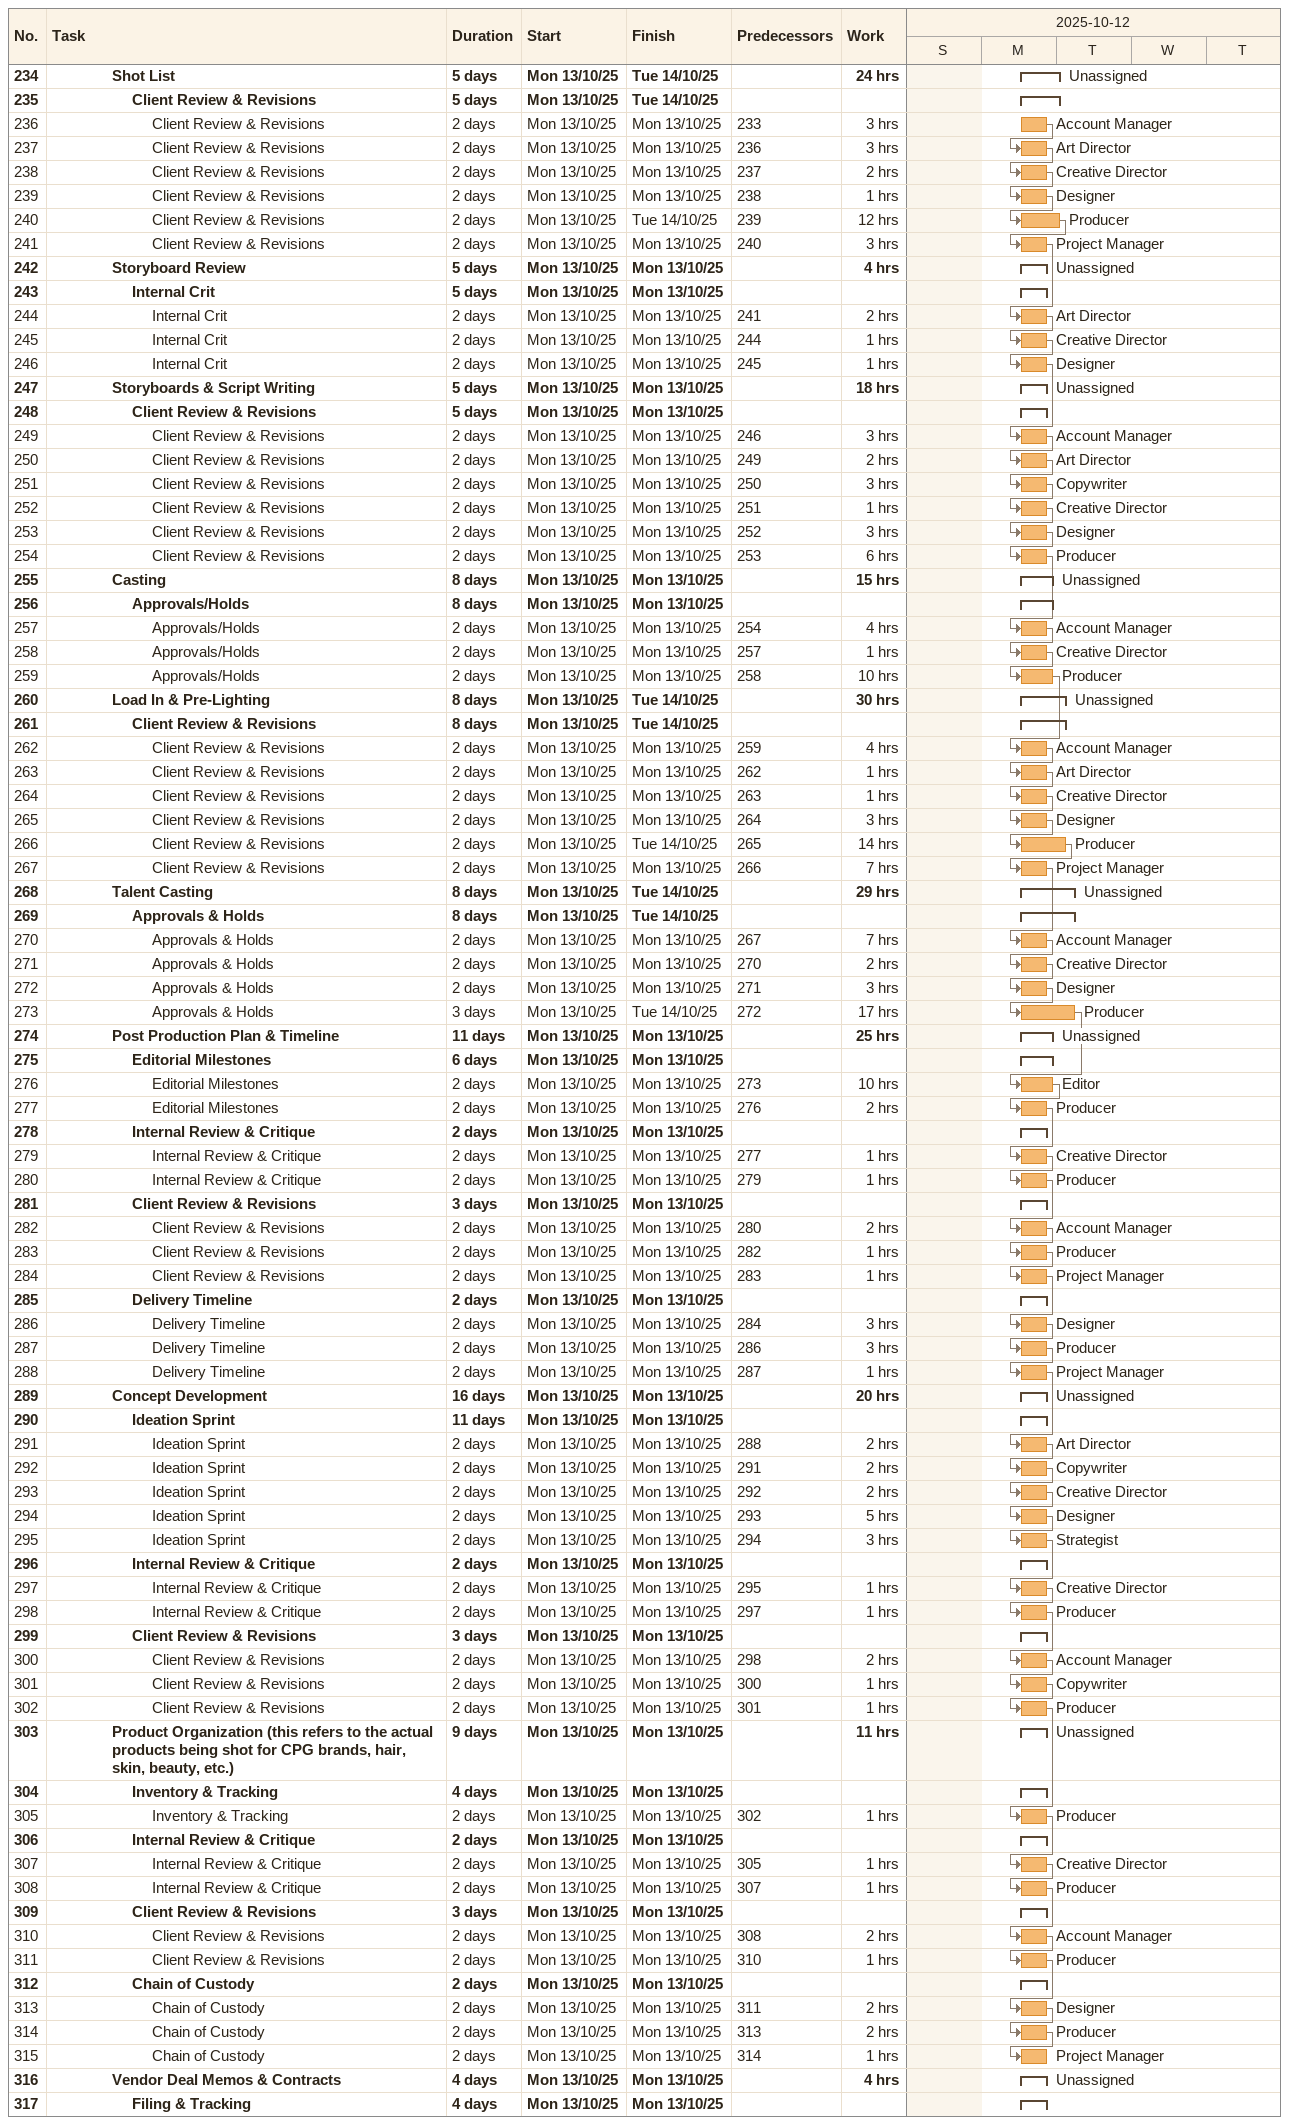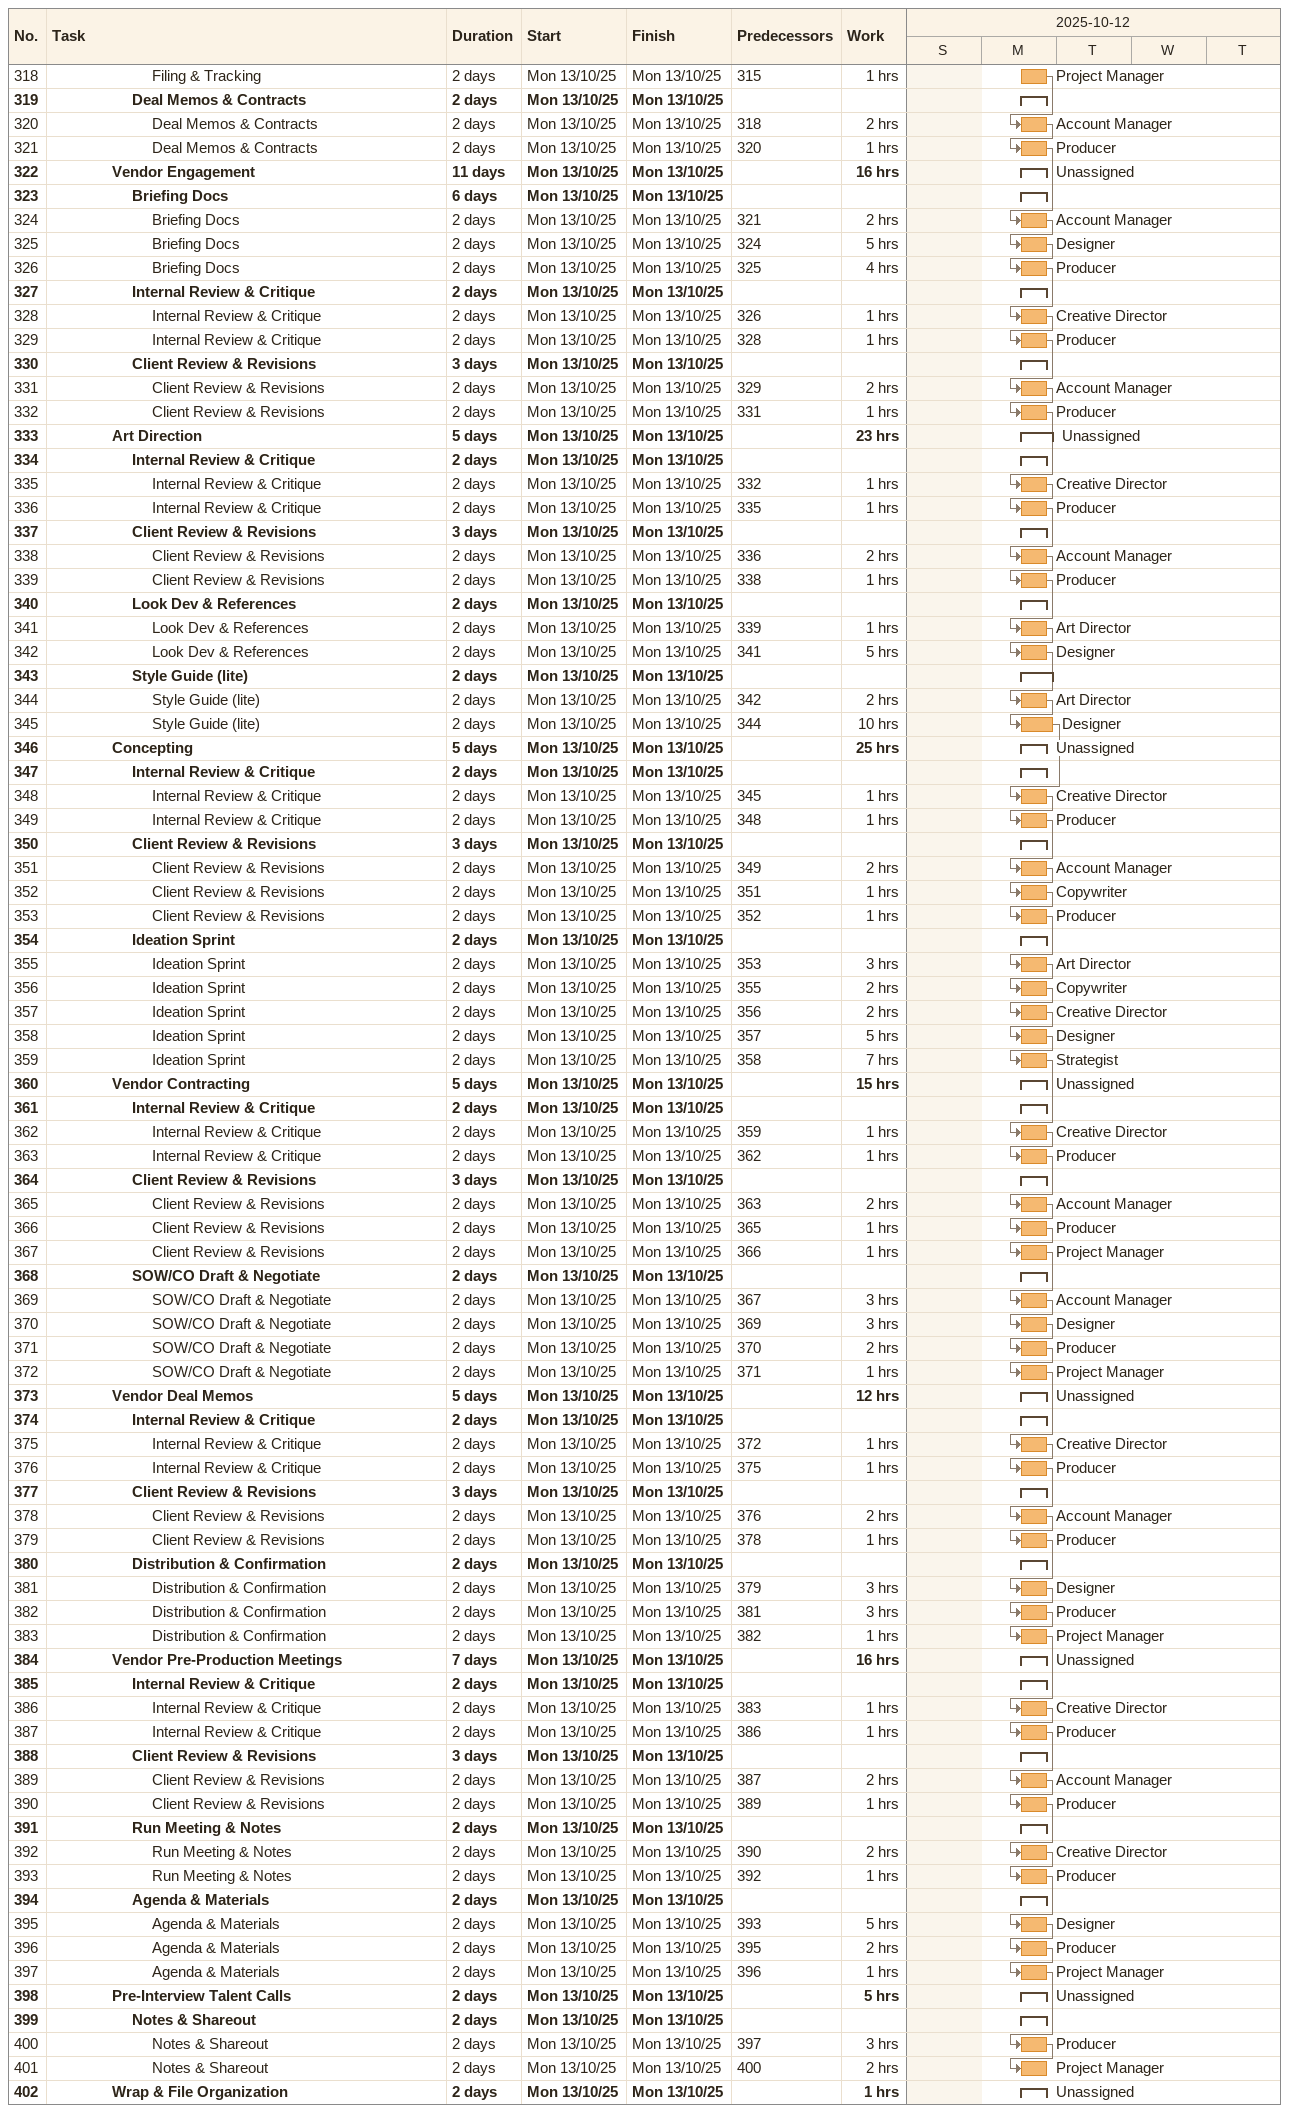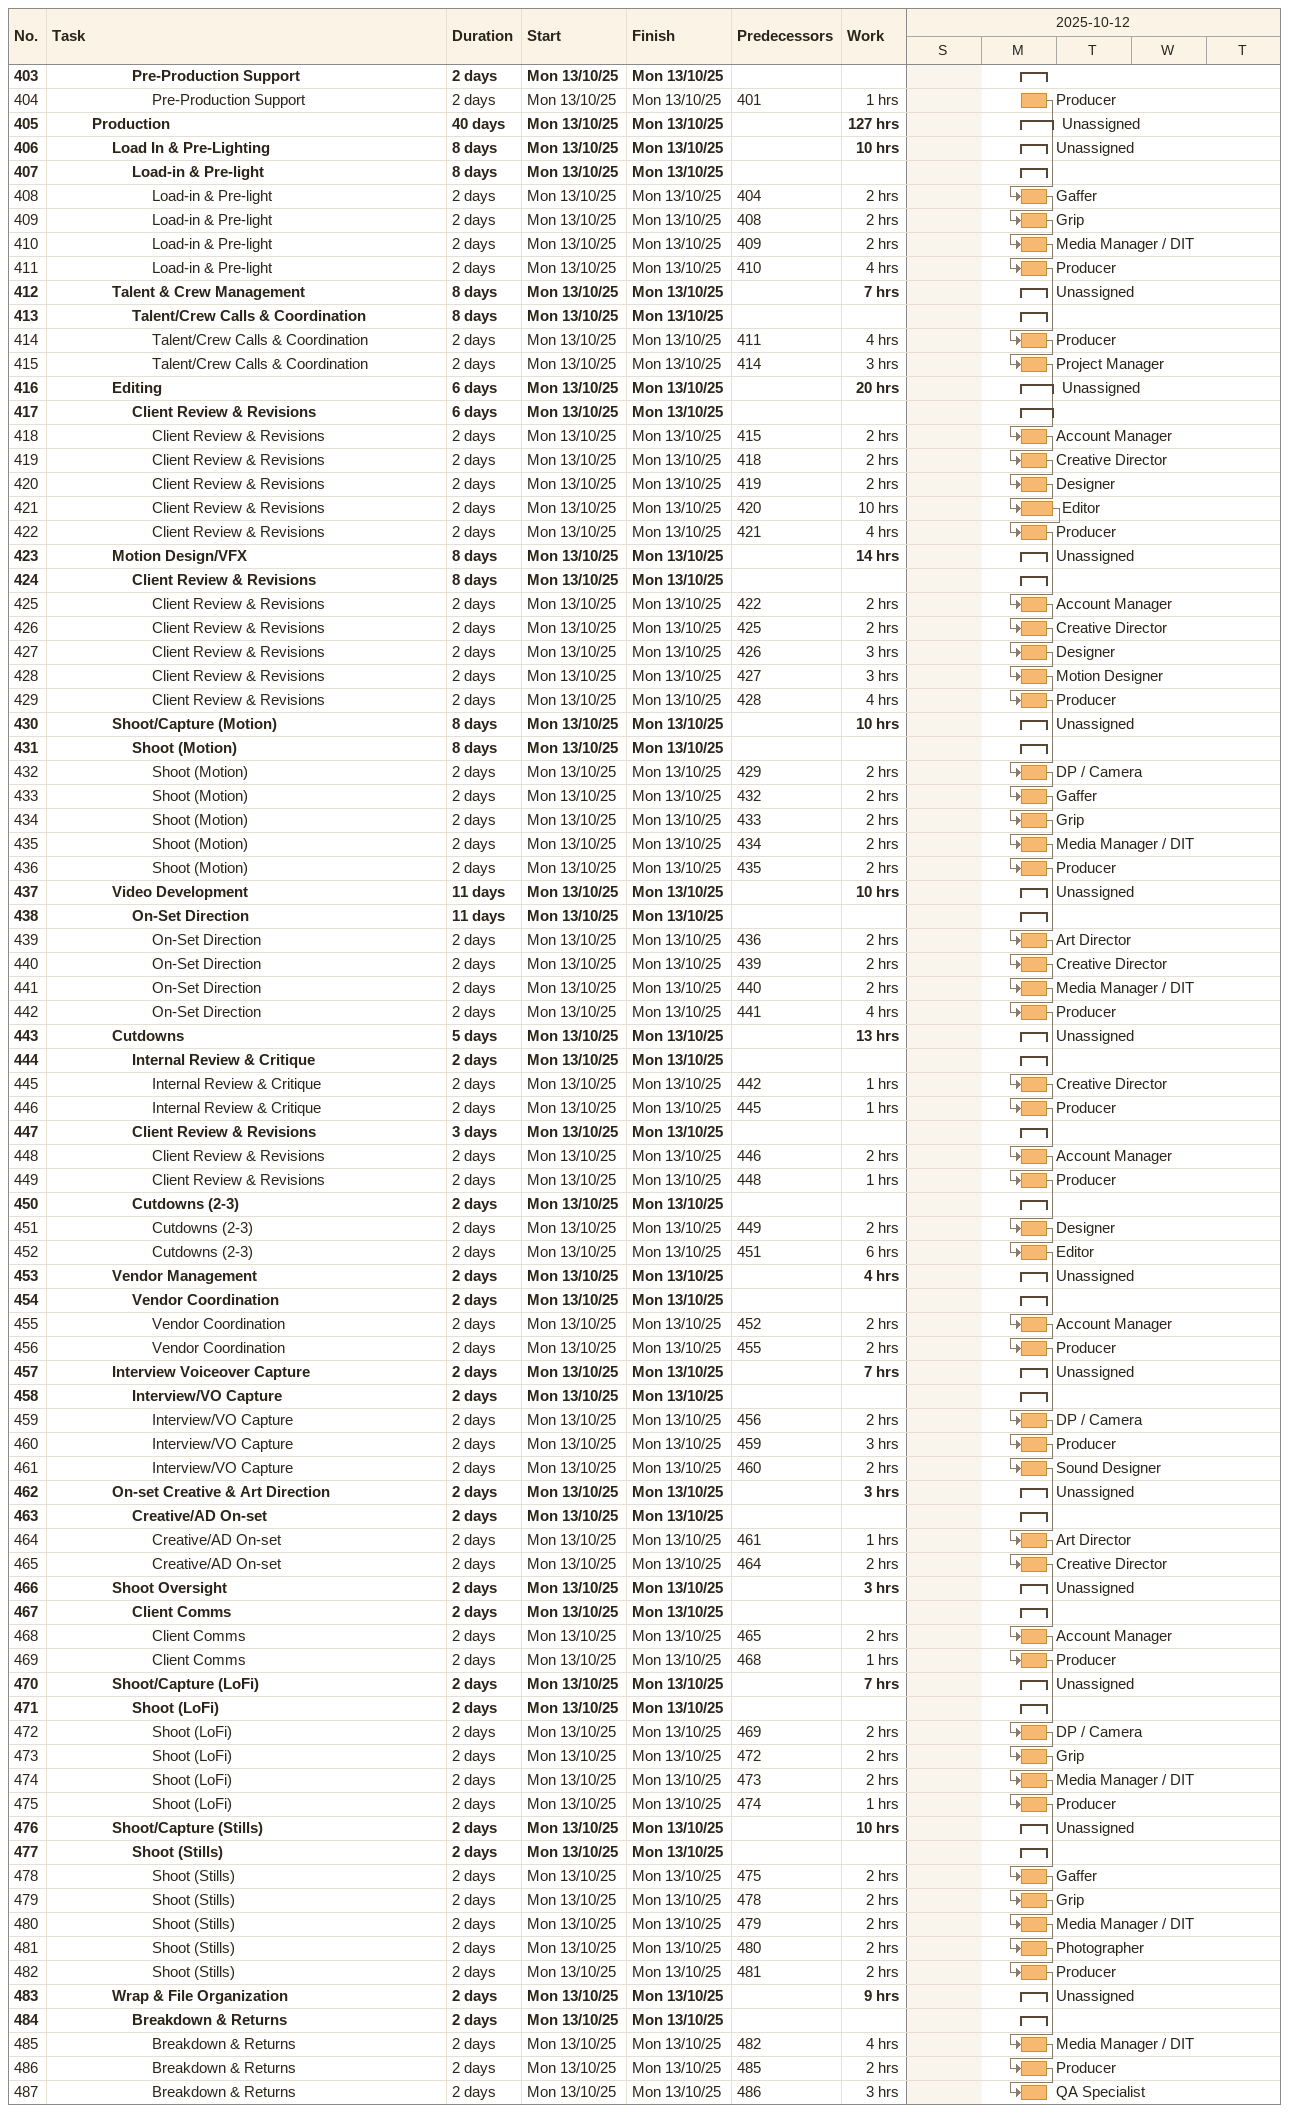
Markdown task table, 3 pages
| ID | Level | Task | Duration | Start | Finish | Predecessors | Resources | Work (h) |
|---|---|---|---|---|---|---|---|---|
| 234 | 4 | **Shot List** | 5d | 2025-10-13 | 2025-10-14 |  | Unassigned | 24 |
| 235 | 5 | **Client Review & Revisions** | 5d | 2025-10-13 | 2025-10-14 |  |  |  |
| 236 | 6 | Client Review & Revisions | 2d | 2025-10-13 | 2025-10-13 | 233 | Account Manager | 3 |
| 237 | 6 | Client Review & Revisions | 2d | 2025-10-13 | 2025-10-13 | 236 | Art Director | 3 |
| 238 | 6 | Client Review & Revisions | 2d | 2025-10-13 | 2025-10-13 | 237 | Creative Director | 2 |
| 239 | 6 | Client Review & Revisions | 2d | 2025-10-13 | 2025-10-13 | 238 | Designer | 1 |
| 240 | 6 | Client Review & Revisions | 2d | 2025-10-13 | 2025-10-14 | 239 | Producer | 12 |
| 241 | 6 | Client Review & Revisions | 2d | 2025-10-13 | 2025-10-13 | 240 | Project Manager | 3 |
| 242 | 4 | **Storyboard Review** | 5d | 2025-10-13 | 2025-10-13 |  | Unassigned | 4 |
| 243 | 5 | **Internal Crit** | 5d | 2025-10-13 | 2025-10-13 |  |  |  |
| 244 | 6 | Internal Crit | 2d | 2025-10-13 | 2025-10-13 | 241 | Art Director | 2 |
| 245 | 6 | Internal Crit | 2d | 2025-10-13 | 2025-10-13 | 244 | Creative Director | 1 |
| 246 | 6 | Internal Crit | 2d | 2025-10-13 | 2025-10-13 | 245 | Designer | 1 |
| 247 | 4 | **Storyboards & Script Writing** | 5d | 2025-10-13 | 2025-10-13 |  | Unassigned | 18 |
| 248 | 5 | **Client Review & Revisions** | 5d | 2025-10-13 | 2025-10-13 |  |  |  |
| 249 | 6 | Client Review & Revisions | 2d | 2025-10-13 | 2025-10-13 | 246 | Account Manager | 3 |
| 250 | 6 | Client Review & Revisions | 2d | 2025-10-13 | 2025-10-13 | 249 | Art Director | 2 |
| 251 | 6 | Client Review & Revisions | 2d | 2025-10-13 | 2025-10-13 | 250 | Copywriter | 3 |
| 252 | 6 | Client Review & Revisions | 2d | 2025-10-13 | 2025-10-13 | 251 | Creative Director | 1 |
| 253 | 6 | Client Review & Revisions | 2d | 2025-10-13 | 2025-10-13 | 252 | Designer | 3 |
| 254 | 6 | Client Review & Revisions | 2d | 2025-10-13 | 2025-10-13 | 253 | Producer | 6 |
| 255 | 4 | **Casting** | 8d | 2025-10-13 | 2025-10-13 |  | Unassigned | 15 |
| 256 | 5 | **Approvals/Holds** | 8d | 2025-10-13 | 2025-10-13 |  |  |  |
| 257 | 6 | Approvals/Holds | 2d | 2025-10-13 | 2025-10-13 | 254 | Account Manager | 4 |
| 258 | 6 | Approvals/Holds | 2d | 2025-10-13 | 2025-10-13 | 257 | Creative Director | 1 |
| 259 | 6 | Approvals/Holds | 2d | 2025-10-13 | 2025-10-13 | 258 | Producer | 10 |
| 260 | 4 | **Load In & Pre-Lighting** | 8d | 2025-10-13 | 2025-10-14 |  | Unassigned | 30 |
| 261 | 5 | **Client Review & Revisions** | 8d | 2025-10-13 | 2025-10-14 |  |  |  |
| 262 | 6 | Client Review & Revisions | 2d | 2025-10-13 | 2025-10-13 | 259 | Account Manager | 4 |
| 263 | 6 | Client Review & Revisions | 2d | 2025-10-13 | 2025-10-13 | 262 | Art Director | 1 |
| 264 | 6 | Client Review & Revisions | 2d | 2025-10-13 | 2025-10-13 | 263 | Creative Director | 1 |
| 265 | 6 | Client Review & Revisions | 2d | 2025-10-13 | 2025-10-13 | 264 | Designer | 3 |
| 266 | 6 | Client Review & Revisions | 2d | 2025-10-13 | 2025-10-14 | 265 | Producer | 14 |
| 267 | 6 | Client Review & Revisions | 2d | 2025-10-13 | 2025-10-13 | 266 | Project Manager | 7 |
| 268 | 4 | **Talent Casting** | 8d | 2025-10-13 | 2025-10-14 |  | Unassigned | 29 |
| 269 | 5 | **Approvals & Holds** | 8d | 2025-10-13 | 2025-10-14 |  |  |  |
| 270 | 6 | Approvals & Holds | 2d | 2025-10-13 | 2025-10-13 | 267 | Account Manager | 7 |
| 271 | 6 | Approvals & Holds | 2d | 2025-10-13 | 2025-10-13 | 270 | Creative Director | 2 |
| 272 | 6 | Approvals & Holds | 2d | 2025-10-13 | 2025-10-13 | 271 | Designer | 3 |
| 273 | 6 | Approvals & Holds | 3d | 2025-10-13 | 2025-10-14 | 272 | Producer | 17 |
| 274 | 4 | **Post Production Plan & Timeline** | 11d | 2025-10-13 | 2025-10-13 |  | Unassigned | 25 |
| 275 | 5 | **Editorial Milestones** | 6d | 2025-10-13 | 2025-10-13 |  |  |  |
| 276 | 6 | Editorial Milestones | 2d | 2025-10-13 | 2025-10-13 | 273 | Editor | 10 |
| 277 | 6 | Editorial Milestones | 2d | 2025-10-13 | 2025-10-13 | 276 | Producer | 2 |
| 278 | 5 | **Internal Review & Critique** | 2d | 2025-10-13 | 2025-10-13 |  |  |  |
| 279 | 6 | Internal Review & Critique | 2d | 2025-10-13 | 2025-10-13 | 277 | Creative Director | 1 |
| 280 | 6 | Internal Review & Critique | 2d | 2025-10-13 | 2025-10-13 | 279 | Producer | 1 |
| 281 | 5 | **Client Review & Revisions** | 3d | 2025-10-13 | 2025-10-13 |  |  |  |
| 282 | 6 | Client Review & Revisions | 2d | 2025-10-13 | 2025-10-13 | 280 | Account Manager | 2 |
| 283 | 6 | Client Review & Revisions | 2d | 2025-10-13 | 2025-10-13 | 282 | Producer | 1 |
| 284 | 6 | Client Review & Revisions | 2d | 2025-10-13 | 2025-10-13 | 283 | Project Manager | 1 |
| 285 | 5 | **Delivery Timeline** | 2d | 2025-10-13 | 2025-10-13 |  |  |  |
| 286 | 6 | Delivery Timeline | 2d | 2025-10-13 | 2025-10-13 | 284 | Designer | 3 |
| 287 | 6 | Delivery Timeline | 2d | 2025-10-13 | 2025-10-13 | 286 | Producer | 3 |
| 288 | 6 | Delivery Timeline | 2d | 2025-10-13 | 2025-10-13 | 287 | Project Manager | 1 |
| 289 | 4 | **Concept Development** | 16d | 2025-10-13 | 2025-10-13 |  | Unassigned | 20 |
| 290 | 5 | **Ideation Sprint** | 11d | 2025-10-13 | 2025-10-13 |  |  |  |
| 291 | 6 | Ideation Sprint | 2d | 2025-10-13 | 2025-10-13 | 288 | Art Director | 2 |
| 292 | 6 | Ideation Sprint | 2d | 2025-10-13 | 2025-10-13 | 291 | Copywriter | 2 |
| 293 | 6 | Ideation Sprint | 2d | 2025-10-13 | 2025-10-13 | 292 | Creative Director | 2 |
| 294 | 6 | Ideation Sprint | 2d | 2025-10-13 | 2025-10-13 | 293 | Designer | 5 |
| 295 | 6 | Ideation Sprint | 2d | 2025-10-13 | 2025-10-13 | 294 | Strategist | 3 |
| 296 | 5 | **Internal Review & Critique** | 2d | 2025-10-13 | 2025-10-13 |  |  |  |
| 297 | 6 | Internal Review & Critique | 2d | 2025-10-13 | 2025-10-13 | 295 | Creative Director | 1 |
| 298 | 6 | Internal Review & Critique | 2d | 2025-10-13 | 2025-10-13 | 297 | Producer | 1 |
| 299 | 5 | **Client Review & Revisions** | 3d | 2025-10-13 | 2025-10-13 |  |  |  |
| 300 | 6 | Client Review & Revisions | 2d | 2025-10-13 | 2025-10-13 | 298 | Account Manager | 2 |
| 301 | 6 | Client Review & Revisions | 2d | 2025-10-13 | 2025-10-13 | 300 | Copywriter | 1 |
| 302 | 6 | Client Review & Revisions | 2d | 2025-10-13 | 2025-10-13 | 301 | Producer | 1 |
| 303 | 4 | **Product Organization (this refers to the actual products being shot for CPG brands, hair, skin, beauty, etc.)** | 9d | 2025-10-13 | 2025-10-13 |  | Unassigned | 11 |
| 304 | 5 | **Inventory & Tracking** | 4d | 2025-10-13 | 2025-10-13 |  |  |  |
| 305 | 6 | Inventory & Tracking | 2d | 2025-10-13 | 2025-10-13 | 302 | Producer | 1 |
| 306 | 5 | **Internal Review & Critique** | 2d | 2025-10-13 | 2025-10-13 |  |  |  |
| 307 | 6 | Internal Review & Critique | 2d | 2025-10-13 | 2025-10-13 | 305 | Creative Director | 1 |
| 308 | 6 | Internal Review & Critique | 2d | 2025-10-13 | 2025-10-13 | 307 | Producer | 1 |
| 309 | 5 | **Client Review & Revisions** | 3d | 2025-10-13 | 2025-10-13 |  |  |  |
| 310 | 6 | Client Review & Revisions | 2d | 2025-10-13 | 2025-10-13 | 308 | Account Manager | 2 |
| 311 | 6 | Client Review & Revisions | 2d | 2025-10-13 | 2025-10-13 | 310 | Producer | 1 |
| 312 | 5 | **Chain of Custody** | 2d | 2025-10-13 | 2025-10-13 |  |  |  |
| 313 | 6 | Chain of Custody | 2d | 2025-10-13 | 2025-10-13 | 311 | Designer | 2 |
| 314 | 6 | Chain of Custody | 2d | 2025-10-13 | 2025-10-13 | 313 | Producer | 2 |
| 315 | 6 | Chain of Custody | 2d | 2025-10-13 | 2025-10-13 | 314 | Project Manager | 1 |
| 316 | 4 | **Vendor Deal Memos & Contracts** | 4d | 2025-10-13 | 2025-10-13 |  | Unassigned | 4 |
| 317 | 5 | **Filing & Tracking** | 4d | 2025-10-13 | 2025-10-13 |  |  |  |
| 318 | 6 | Filing & Tracking | 2d | 2025-10-13 | 2025-10-13 | 315 | Project Manager | 1 |
| 319 | 5 | **Deal Memos & Contracts** | 2d | 2025-10-13 | 2025-10-13 |  |  |  |
| 320 | 6 | Deal Memos & Contracts | 2d | 2025-10-13 | 2025-10-13 | 318 | Account Manager | 2 |
| 321 | 6 | Deal Memos & Contracts | 2d | 2025-10-13 | 2025-10-13 | 320 | Producer | 1 |
| 322 | 4 | **Vendor Engagement** | 11d | 2025-10-13 | 2025-10-13 |  | Unassigned | 16 |
| 323 | 5 | **Briefing Docs** | 6d | 2025-10-13 | 2025-10-13 |  |  |  |
| 324 | 6 | Briefing Docs | 2d | 2025-10-13 | 2025-10-13 | 321 | Account Manager | 2 |
| 325 | 6 | Briefing Docs | 2d | 2025-10-13 | 2025-10-13 | 324 | Designer | 5 |
| 326 | 6 | Briefing Docs | 2d | 2025-10-13 | 2025-10-13 | 325 | Producer | 4 |
| 327 | 5 | **Internal Review & Critique** | 2d | 2025-10-13 | 2025-10-13 |  |  |  |
| 328 | 6 | Internal Review & Critique | 2d | 2025-10-13 | 2025-10-13 | 326 | Creative Director | 1 |
| 329 | 6 | Internal Review & Critique | 2d | 2025-10-13 | 2025-10-13 | 328 | Producer | 1 |
| 330 | 5 | **Client Review & Revisions** | 3d | 2025-10-13 | 2025-10-13 |  |  |  |
| 331 | 6 | Client Review & Revisions | 2d | 2025-10-13 | 2025-10-13 | 329 | Account Manager | 2 |
| 332 | 6 | Client Review & Revisions | 2d | 2025-10-13 | 2025-10-13 | 331 | Producer | 1 |
| 333 | 4 | **Art Direction** | 5d | 2025-10-13 | 2025-10-13 |  | Unassigned | 23 |
| 334 | 5 | **Internal Review & Critique** | 2d | 2025-10-13 | 2025-10-13 |  |  |  |
| 335 | 6 | Internal Review & Critique | 2d | 2025-10-13 | 2025-10-13 | 332 | Creative Director | 1 |
| 336 | 6 | Internal Review & Critique | 2d | 2025-10-13 | 2025-10-13 | 335 | Producer | 1 |
| 337 | 5 | **Client Review & Revisions** | 3d | 2025-10-13 | 2025-10-13 |  |  |  |
| 338 | 6 | Client Review & Revisions | 2d | 2025-10-13 | 2025-10-13 | 336 | Account Manager | 2 |
| 339 | 6 | Client Review & Revisions | 2d | 2025-10-13 | 2025-10-13 | 338 | Producer | 1 |
| 340 | 5 | **Look Dev & References** | 2d | 2025-10-13 | 2025-10-13 |  |  |  |
| 341 | 6 | Look Dev & References | 2d | 2025-10-13 | 2025-10-13 | 339 | Art Director | 1 |
| 342 | 6 | Look Dev & References | 2d | 2025-10-13 | 2025-10-13 | 341 | Designer | 5 |
| 343 | 5 | **Style Guide (lite)** | 2d | 2025-10-13 | 2025-10-13 |  |  |  |
| 344 | 6 | Style Guide (lite) | 2d | 2025-10-13 | 2025-10-13 | 342 | Art Director | 2 |
| 345 | 6 | Style Guide (lite) | 2d | 2025-10-13 | 2025-10-13 | 344 | Designer | 10 |
| 346 | 4 | **Concepting** | 5d | 2025-10-13 | 2025-10-13 |  | Unassigned | 25 |
| 347 | 5 | **Internal Review & Critique** | 2d | 2025-10-13 | 2025-10-13 |  |  |  |
| 348 | 6 | Internal Review & Critique | 2d | 2025-10-13 | 2025-10-13 | 345 | Creative Director | 1 |
| 349 | 6 | Internal Review & Critique | 2d | 2025-10-13 | 2025-10-13 | 348 | Producer | 1 |
| 350 | 5 | **Client Review & Revisions** | 3d | 2025-10-13 | 2025-10-13 |  |  |  |
| 351 | 6 | Client Review & Revisions | 2d | 2025-10-13 | 2025-10-13 | 349 | Account Manager | 2 |
| 352 | 6 | Client Review & Revisions | 2d | 2025-10-13 | 2025-10-13 | 351 | Copywriter | 1 |
| 353 | 6 | Client Review & Revisions | 2d | 2025-10-13 | 2025-10-13 | 352 | Producer | 1 |
| 354 | 5 | **Ideation Sprint** | 2d | 2025-10-13 | 2025-10-13 |  |  |  |
| 355 | 6 | Ideation Sprint | 2d | 2025-10-13 | 2025-10-13 | 353 | Art Director | 3 |
| 356 | 6 | Ideation Sprint | 2d | 2025-10-13 | 2025-10-13 | 355 | Copywriter | 2 |
| 357 | 6 | Ideation Sprint | 2d | 2025-10-13 | 2025-10-13 | 356 | Creative Director | 2 |
| 358 | 6 | Ideation Sprint | 2d | 2025-10-13 | 2025-10-13 | 357 | Designer | 5 |
| 359 | 6 | Ideation Sprint | 2d | 2025-10-13 | 2025-10-13 | 358 | Strategist | 7 |
| 360 | 4 | **Vendor Contracting** | 5d | 2025-10-13 | 2025-10-13 |  | Unassigned | 15 |
| 361 | 5 | **Internal Review & Critique** | 2d | 2025-10-13 | 2025-10-13 |  |  |  |
| 362 | 6 | Internal Review & Critique | 2d | 2025-10-13 | 2025-10-13 | 359 | Creative Director | 1 |
| 363 | 6 | Internal Review & Critique | 2d | 2025-10-13 | 2025-10-13 | 362 | Producer | 1 |
| 364 | 5 | **Client Review & Revisions** | 3d | 2025-10-13 | 2025-10-13 |  |  |  |
| 365 | 6 | Client Review & Revisions | 2d | 2025-10-13 | 2025-10-13 | 363 | Account Manager | 2 |
| 366 | 6 | Client Review & Revisions | 2d | 2025-10-13 | 2025-10-13 | 365 | Producer | 1 |
| 367 | 6 | Client Review & Revisions | 2d | 2025-10-13 | 2025-10-13 | 366 | Project Manager | 1 |
| 368 | 5 | **SOW/CO Draft & Negotiate** | 2d | 2025-10-13 | 2025-10-13 |  |  |  |
| 369 | 6 | SOW/CO Draft & Negotiate | 2d | 2025-10-13 | 2025-10-13 | 367 | Account Manager | 3 |
| 370 | 6 | SOW/CO Draft & Negotiate | 2d | 2025-10-13 | 2025-10-13 | 369 | Designer | 3 |
| 371 | 6 | SOW/CO Draft & Negotiate | 2d | 2025-10-13 | 2025-10-13 | 370 | Producer | 2 |
| 372 | 6 | SOW/CO Draft & Negotiate | 2d | 2025-10-13 | 2025-10-13 | 371 | Project Manager | 1 |
| 373 | 4 | **Vendor Deal Memos** | 5d | 2025-10-13 | 2025-10-13 |  | Unassigned | 12 |
| 374 | 5 | **Internal Review & Critique** | 2d | 2025-10-13 | 2025-10-13 |  |  |  |
| 375 | 6 | Internal Review & Critique | 2d | 2025-10-13 | 2025-10-13 | 372 | Creative Director | 1 |
| 376 | 6 | Internal Review & Critique | 2d | 2025-10-13 | 2025-10-13 | 375 | Producer | 1 |
| 377 | 5 | **Client Review & Revisions** | 3d | 2025-10-13 | 2025-10-13 |  |  |  |
| 378 | 6 | Client Review & Revisions | 2d | 2025-10-13 | 2025-10-13 | 376 | Account Manager | 2 |
| 379 | 6 | Client Review & Revisions | 2d | 2025-10-13 | 2025-10-13 | 378 | Producer | 1 |
| 380 | 5 | **Distribution & Confirmation** | 2d | 2025-10-13 | 2025-10-13 |  |  |  |
| 381 | 6 | Distribution & Confirmation | 2d | 2025-10-13 | 2025-10-13 | 379 | Designer | 3 |
| 382 | 6 | Distribution & Confirmation | 2d | 2025-10-13 | 2025-10-13 | 381 | Producer | 3 |
| 383 | 6 | Distribution & Confirmation | 2d | 2025-10-13 | 2025-10-13 | 382 | Project Manager | 1 |
| 384 | 4 | **Vendor Pre-Production Meetings** | 7d | 2025-10-13 | 2025-10-13 |  | Unassigned | 16 |
| 385 | 5 | **Internal Review & Critique** | 2d | 2025-10-13 | 2025-10-13 |  |  |  |
| 386 | 6 | Internal Review & Critique | 2d | 2025-10-13 | 2025-10-13 | 383 | Creative Director | 1 |
| 387 | 6 | Internal Review & Critique | 2d | 2025-10-13 | 2025-10-13 | 386 | Producer | 1 |
| 388 | 5 | **Client Review & Revisions** | 3d | 2025-10-13 | 2025-10-13 |  |  |  |
| 389 | 6 | Client Review & Revisions | 2d | 2025-10-13 | 2025-10-13 | 387 | Account Manager | 2 |
| 390 | 6 | Client Review & Revisions | 2d | 2025-10-13 | 2025-10-13 | 389 | Producer | 1 |
| 391 | 5 | **Run Meeting & Notes** | 2d | 2025-10-13 | 2025-10-13 |  |  |  |
| 392 | 6 | Run Meeting & Notes | 2d | 2025-10-13 | 2025-10-13 | 390 | Creative Director | 2 |
| 393 | 6 | Run Meeting & Notes | 2d | 2025-10-13 | 2025-10-13 | 392 | Producer | 1 |
| 394 | 5 | **Agenda & Materials** | 2d | 2025-10-13 | 2025-10-13 |  |  |  |
| 395 | 6 | Agenda & Materials | 2d | 2025-10-13 | 2025-10-13 | 393 | Designer | 5 |
| 396 | 6 | Agenda & Materials | 2d | 2025-10-13 | 2025-10-13 | 395 | Producer | 2 |
| 397 | 6 | Agenda & Materials | 2d | 2025-10-13 | 2025-10-13 | 396 | Project Manager | 1 |
| 398 | 4 | **Pre-Interview Talent Calls** | 2d | 2025-10-13 | 2025-10-13 |  | Unassigned | 5 |
| 399 | 5 | **Notes & Shareout** | 2d | 2025-10-13 | 2025-10-13 |  |  |  |
| 400 | 6 | Notes & Shareout | 2d | 2025-10-13 | 2025-10-13 | 397 | Producer | 3 |
| 401 | 6 | Notes & Shareout | 2d | 2025-10-13 | 2025-10-13 | 400 | Project Manager | 2 |
| 402 | 4 | **Wrap & File Organization** | 2d | 2025-10-13 | 2025-10-13 |  | Unassigned | 1 |
| 403 | 5 | **Pre-Production Support** | 2d | 2025-10-13 | 2025-10-13 |  |  |  |
| 404 | 6 | Pre-Production Support | 2d | 2025-10-13 | 2025-10-13 | 401 | Producer | 1 |
| 405 | 3 | **Production** | 40d | 2025-10-13 | 2025-10-13 |  | Unassigned | 127 |
| 406 | 4 | **Load In & Pre-Lighting** | 8d | 2025-10-13 | 2025-10-13 |  | Unassigned | 10 |
| 407 | 5 | **Load-in & Pre-light** | 8d | 2025-10-13 | 2025-10-13 |  |  |  |
| 408 | 6 | Load-in & Pre-light | 2d | 2025-10-13 | 2025-10-13 | 404 | Gaffer | 2 |
| 409 | 6 | Load-in & Pre-light | 2d | 2025-10-13 | 2025-10-13 | 408 | Grip | 2 |
| 410 | 6 | Load-in & Pre-light | 2d | 2025-10-13 | 2025-10-13 | 409 | Media Manager / DIT | 2 |
| 411 | 6 | Load-in & Pre-light | 2d | 2025-10-13 | 2025-10-13 | 410 | Producer | 4 |
| 412 | 4 | **Talent & Crew Management** | 8d | 2025-10-13 | 2025-10-13 |  | Unassigned | 7 |
| 413 | 5 | **Talent/Crew Calls & Coordination** | 8d | 2025-10-13 | 2025-10-13 |  |  |  |
| 414 | 6 | Talent/Crew Calls & Coordination | 2d | 2025-10-13 | 2025-10-13 | 411 | Producer | 4 |
| 415 | 6 | Talent/Crew Calls & Coordination | 2d | 2025-10-13 | 2025-10-13 | 414 | Project Manager | 3 |
| 416 | 4 | **Editing** | 6d | 2025-10-13 | 2025-10-13 |  | Unassigned | 20 |
| 417 | 5 | **Client Review & Revisions** | 6d | 2025-10-13 | 2025-10-13 |  |  |  |
| 418 | 6 | Client Review & Revisions | 2d | 2025-10-13 | 2025-10-13 | 415 | Account Manager | 2 |
| 419 | 6 | Client Review & Revisions | 2d | 2025-10-13 | 2025-10-13 | 418 | Creative Director | 2 |
| 420 | 6 | Client Review & Revisions | 2d | 2025-10-13 | 2025-10-13 | 419 | Designer | 2 |
| 421 | 6 | Client Review & Revisions | 2d | 2025-10-13 | 2025-10-13 | 420 | Editor | 10 |
| 422 | 6 | Client Review & Revisions | 2d | 2025-10-13 | 2025-10-13 | 421 | Producer | 4 |
| 423 | 4 | **Motion Design/VFX** | 8d | 2025-10-13 | 2025-10-13 |  | Unassigned | 14 |
| 424 | 5 | **Client Review & Revisions** | 8d | 2025-10-13 | 2025-10-13 |  |  |  |
| 425 | 6 | Client Review & Revisions | 2d | 2025-10-13 | 2025-10-13 | 422 | Account Manager | 2 |
| 426 | 6 | Client Review & Revisions | 2d | 2025-10-13 | 2025-10-13 | 425 | Creative Director | 2 |
| 427 | 6 | Client Review & Revisions | 2d | 2025-10-13 | 2025-10-13 | 426 | Designer | 3 |
| 428 | 6 | Client Review & Revisions | 2d | 2025-10-13 | 2025-10-13 | 427 | Motion Designer | 3 |
| 429 | 6 | Client Review & Revisions | 2d | 2025-10-13 | 2025-10-13 | 428 | Producer | 4 |
| 430 | 4 | **Shoot/Capture (Motion)** | 8d | 2025-10-13 | 2025-10-13 |  | Unassigned | 10 |
| 431 | 5 | **Shoot (Motion)** | 8d | 2025-10-13 | 2025-10-13 |  |  |  |
| 432 | 6 | Shoot (Motion) | 2d | 2025-10-13 | 2025-10-13 | 429 | DP / Camera | 2 |
| 433 | 6 | Shoot (Motion) | 2d | 2025-10-13 | 2025-10-13 | 432 | Gaffer | 2 |
| 434 | 6 | Shoot (Motion) | 2d | 2025-10-13 | 2025-10-13 | 433 | Grip | 2 |
| 435 | 6 | Shoot (Motion) | 2d | 2025-10-13 | 2025-10-13 | 434 | Media Manager / DIT | 2 |
| 436 | 6 | Shoot (Motion) | 2d | 2025-10-13 | 2025-10-13 | 435 | Producer | 2 |
| 437 | 4 | **Video Development** | 11d | 2025-10-13 | 2025-10-13 |  | Unassigned | 10 |
| 438 | 5 | **On-Set Direction** | 11d | 2025-10-13 | 2025-10-13 |  |  |  |
| 439 | 6 | On-Set Direction | 2d | 2025-10-13 | 2025-10-13 | 436 | Art Director | 2 |
| 440 | 6 | On-Set Direction | 2d | 2025-10-13 | 2025-10-13 | 439 | Creative Director | 2 |
| 441 | 6 | On-Set Direction | 2d | 2025-10-13 | 2025-10-13 | 440 | Media Manager / DIT | 2 |
| 442 | 6 | On-Set Direction | 2d | 2025-10-13 | 2025-10-13 | 441 | Producer | 4 |
| 443 | 4 | **Cutdowns** | 5d | 2025-10-13 | 2025-10-13 |  | Unassigned | 13 |
| 444 | 5 | **Internal Review & Critique** | 2d | 2025-10-13 | 2025-10-13 |  |  |  |
| 445 | 6 | Internal Review & Critique | 2d | 2025-10-13 | 2025-10-13 | 442 | Creative Director | 1 |
| 446 | 6 | Internal Review & Critique | 2d | 2025-10-13 | 2025-10-13 | 445 | Producer | 1 |
| 447 | 5 | **Client Review & Revisions** | 3d | 2025-10-13 | 2025-10-13 |  |  |  |
| 448 | 6 | Client Review & Revisions | 2d | 2025-10-13 | 2025-10-13 | 446 | Account Manager | 2 |
| 449 | 6 | Client Review & Revisions | 2d | 2025-10-13 | 2025-10-13 | 448 | Producer | 1 |
| 450 | 5 | **Cutdowns (2-3)** | 2d | 2025-10-13 | 2025-10-13 |  |  |  |
| 451 | 6 | Cutdowns (2-3) | 2d | 2025-10-13 | 2025-10-13 | 449 | Designer | 2 |
| 452 | 6 | Cutdowns (2-3) | 2d | 2025-10-13 | 2025-10-13 | 451 | Editor | 6 |
| 453 | 4 | **Vendor Management** | 2d | 2025-10-13 | 2025-10-13 |  | Unassigned | 4 |
| 454 | 5 | **Vendor Coordination** | 2d | 2025-10-13 | 2025-10-13 |  |  |  |
| 455 | 6 | Vendor Coordination | 2d | 2025-10-13 | 2025-10-13 | 452 | Account Manager | 2 |
| 456 | 6 | Vendor Coordination | 2d | 2025-10-13 | 2025-10-13 | 455 | Producer | 2 |
| 457 | 4 | **Interview Voiceover Capture** | 2d | 2025-10-13 | 2025-10-13 |  | Unassigned | 7 |
| 458 | 5 | **Interview/VO Capture** | 2d | 2025-10-13 | 2025-10-13 |  |  |  |
| 459 | 6 | Interview/VO Capture | 2d | 2025-10-13 | 2025-10-13 | 456 | DP / Camera | 2 |
| 460 | 6 | Interview/VO Capture | 2d | 2025-10-13 | 2025-10-13 | 459 | Producer | 3 |
| 461 | 6 | Interview/VO Capture | 2d | 2025-10-13 | 2025-10-13 | 460 | Sound Designer | 2 |
| 462 | 4 | **On-set Creative & Art Direction** | 2d | 2025-10-13 | 2025-10-13 |  | Unassigned | 3 |
| 463 | 5 | **Creative/AD On-set** | 2d | 2025-10-13 | 2025-10-13 |  |  |  |
| 464 | 6 | Creative/AD On-set | 2d | 2025-10-13 | 2025-10-13 | 461 | Art Director | 1 |
| 465 | 6 | Creative/AD On-set | 2d | 2025-10-13 | 2025-10-13 | 464 | Creative Director | 2 |
| 466 | 4 | **Shoot Oversight** | 2d | 2025-10-13 | 2025-10-13 |  | Unassigned | 3 |
| 467 | 5 | **Client Comms** | 2d | 2025-10-13 | 2025-10-13 |  |  |  |
| 468 | 6 | Client Comms | 2d | 2025-10-13 | 2025-10-13 | 465 | Account Manager | 2 |
| 469 | 6 | Client Comms | 2d | 2025-10-13 | 2025-10-13 | 468 | Producer | 1 |
| 470 | 4 | **Shoot/Capture (LoFi)** | 2d | 2025-10-13 | 2025-10-13 |  | Unassigned | 7 |
| 471 | 5 | **Shoot (LoFi)** | 2d | 2025-10-13 | 2025-10-13 |  |  |  |
| 472 | 6 | Shoot (LoFi) | 2d | 2025-10-13 | 2025-10-13 | 469 | DP / Camera | 2 |
| 473 | 6 | Shoot (LoFi) | 2d | 2025-10-13 | 2025-10-13 | 472 | Grip | 2 |
| 474 | 6 | Shoot (LoFi) | 2d | 2025-10-13 | 2025-10-13 | 473 | Media Manager / DIT | 2 |
| 475 | 6 | Shoot (LoFi) | 2d | 2025-10-13 | 2025-10-13 | 474 | Producer | 1 |
| 476 | 4 | **Shoot/Capture (Stills)** | 2d | 2025-10-13 | 2025-10-13 |  | Unassigned | 10 |
| 477 | 5 | **Shoot (Stills)** | 2d | 2025-10-13 | 2025-10-13 |  |  |  |
| 478 | 6 | Shoot (Stills) | 2d | 2025-10-13 | 2025-10-13 | 475 | Gaffer | 2 |
| 479 | 6 | Shoot (Stills) | 2d | 2025-10-13 | 2025-10-13 | 478 | Grip | 2 |
| 480 | 6 | Shoot (Stills) | 2d | 2025-10-13 | 2025-10-13 | 479 | Media Manager / DIT | 2 |
| 481 | 6 | Shoot (Stills) | 2d | 2025-10-13 | 2025-10-13 | 480 | Photographer | 2 |
| 482 | 6 | Shoot (Stills) | 2d | 2025-10-13 | 2025-10-13 | 481 | Producer | 2 |
| 483 | 4 | **Wrap & File Organization** | 2d | 2025-10-13 | 2025-10-13 |  | Unassigned | 9 |
| 484 | 5 | **Breakdown & Returns** | 2d | 2025-10-13 | 2025-10-13 |  |  |  |
| 485 | 6 | Breakdown & Returns | 2d | 2025-10-13 | 2025-10-13 | 482 | Media Manager / DIT | 4 |
| 486 | 6 | Breakdown & Returns | 2d | 2025-10-13 | 2025-10-13 | 485 | Producer | 2 |
| 487 | 6 | Breakdown & Returns | 2d | 2025-10-13 | 2025-10-13 | 486 | QA Specialist | 3 |
